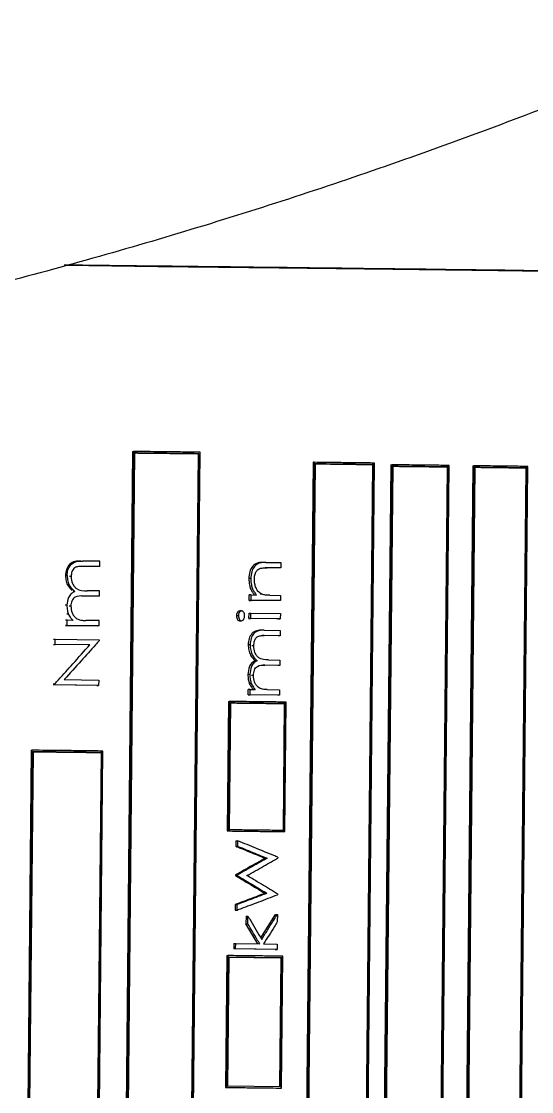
# Model space of a CAD drawing. Header units: millimetres. Extents: x 2344 to 4024, y 1094 to 2282.
# Drawn here: x 2973.13 to 2988.58, y 1257.56 to 1289.99 of the extents above; entities that cross this region are included whole.
import ezdxf

# ---------------------------------------------------------------- set-up
doc = ezdxf.new("R2010")
doc.units = ezdxf.units.MM

msp = doc.modelspace()

# ---------------------------------------------------------------- linework, layer by layer
at = {"color": 7, "linetype": 'Continuous', "lineweight": 25}
for p, q in [((2976.501, 1276.959), (2976.304, 1257.04)), ((2976.528, 1276.958), (2976.331, 1257.04)), ((2976.56, 1276.913), (2976.363, 1257.084)), ((2978.483, 1276.891), (2978.286, 1257.062)), ((2978.315, 1257.062), (2978.511, 1276.89)), ((2978.346, 1257.016), (2978.543, 1276.935)), ((2978.483, 1276.891), (2978.511, 1276.89)), ((2981.965, 1276.629), (2981.768, 1256.71)), ((2981.996, 1276.629), (2981.799, 1256.71)), ((2982.025, 1276.583), (2981.829, 1256.754)), ((2983.767, 1276.562), (2983.571, 1256.733)), ((2983.602, 1256.733), (2983.799, 1276.562)), ((2983.63, 1256.688), (2983.828, 1276.607)), ((2983.799, 1276.562), (2983.767, 1276.562)), ((2984.319, 1276.555), (2984.121, 1256.637)), ((2984.351, 1276.555), (2984.154, 1256.637)), ((2984.379, 1276.51), (2984.182, 1256.681)), ((2986.03, 1276.49), (2985.833, 1256.661)), ((2985.867, 1256.661), (2986.063, 1276.489)), ((2985.893, 1256.615), (2986.091, 1276.534)), ((2986.03, 1276.49), (2986.063, 1276.489)), ((2986.804, 1276.525), (2986.606, 1256.606)), ((2986.837, 1276.525), (2986.64, 1256.606)), ((2986.864, 1276.479), (2986.667, 1256.651)), ((2988.408, 1276.46), (2988.211, 1256.631)), ((2988.246, 1256.631), (2988.443, 1276.46)), ((2988.271, 1256.586), (2988.468, 1276.504)), ((2988.408, 1276.46), (2988.443, 1276.46)), ((2974.984, 1273.474), (2974.932, 1273.475)), ((2974.935, 1273.636), (2974.986, 1273.636)), ((2975.508, 1273.468), (2974.984, 1273.474)), ((2975.51, 1273.63), (2974.986, 1273.636)), ((2975.508, 1273.468), (2975.456, 1273.469)), ((2975.508, 1273.468), (2975.51, 1273.63)), ((2980.526, 1273.595), (2980.467, 1273.595)), ((2980.537, 1273.595), (2980.478, 1273.595)), ((2980.537, 1273.595), (2980.99, 1273.589)), ((2980.99, 1273.589), (2980.989, 1273.428)), ((2974.638, 1273.166), (2974.587, 1273.167)), ((2980.572, 1273.433), (2980.512, 1273.433)), ((2980.929, 1273.428), (2980.56, 1273.433)), ((2980.989, 1273.428), (2980.572, 1273.433)), ((2980.989, 1273.428), (2980.929, 1273.428)), ((2975.008, 1272.574), (2974.956, 1272.574)), ((2975.499, 1272.569), (2975.008, 1272.574)), ((2975.501, 1272.73), (2975.125, 1272.734)), ((2975.499, 1272.569), (2975.447, 1272.569)), ((2975.499, 1272.569), (2975.501, 1272.73)), ((2980.03, 1272.446), (2980.031, 1272.608)), ((2980.09, 1272.608), (2980.031, 1272.608)), ((2980.088, 1272.446), (2980.09, 1272.608)), ((2980.09, 1272.608), (2980.252, 1272.606)), ((2980.422, 1272.629), (2980.362, 1272.629)), ((2980.66, 1272.601), (2980.981, 1272.597)), ((2980.981, 1272.597), (2980.979, 1272.436)), ((2974.51, 1272.295), (2974.459, 1272.295)), ((2974.629, 1272.265), (2974.578, 1272.266)), ((2980.919, 1272.436), (2980.03, 1272.446)), ((2980.979, 1272.436), (2980.088, 1272.446)), ((2980.979, 1272.436), (2980.919, 1272.436)), ((2974.522, 1271.841), (2974.472, 1271.841)), ((2974.521, 1271.68), (2974.522, 1271.841)), ((2974.692, 1271.839), (2974.522, 1271.841)), ((2975.492, 1271.83), (2975.085, 1271.835)), ((2975.49, 1271.669), (2975.492, 1271.83)), ((2979.705, 1271.977), (2979.647, 1271.977)), ((2979.802, 1272.126), (2979.743, 1272.127)), ((2980.024, 1271.893), (2980.026, 1272.054)), ((2980.071, 1271.892), (2980.024, 1271.893)), ((2980.024, 1271.893), (2980.083, 1271.892)), ((2980.026, 1272.054), (2980.085, 1272.054)), ((2980.083, 1271.892), (2980.085, 1272.054)), ((2980.974, 1271.882), (2980.083, 1271.892)), ((2980.085, 1272.054), (2980.975, 1272.043)), ((2980.914, 1271.882), (2980.859, 1271.883)), ((2980.914, 1271.882), (2980.974, 1271.882)), ((2980.975, 1272.043), (2980.974, 1271.882)), ((2974.47, 1271.68), (2975.438, 1271.669)), ((2975.49, 1271.669), (2974.521, 1271.68)), ((2975.49, 1271.669), (2975.438, 1271.669)), ((2979.74, 1271.827), (2979.799, 1271.826)), ((2980.489, 1271.541), (2980.43, 1271.542)), ((2980.489, 1271.541), (2980.97, 1271.536)), ((2980.97, 1271.536), (2980.969, 1271.374)), ((2974.155, 1271.107), (2974.156, 1271.268)), ((2974.156, 1271.268), (2975.486, 1271.253)), ((2975.486, 1271.253), (2975.486, 1271.216)), ((2980.487, 1271.38), (2980.428, 1271.38)), ((2980.909, 1271.375), (2980.483, 1271.38)), ((2980.969, 1271.374), (2980.487, 1271.38)), ((2980.969, 1271.374), (2980.909, 1271.375)), ((2975.203, 1271.095), (2974.155, 1271.107)), ((2980.169, 1271.072), (2980.111, 1271.072)), ((2980.616, 1270.64), (2980.961, 1270.636)), ((2980.961, 1270.636), (2980.96, 1270.474)), ((2980.509, 1270.479), (2980.449, 1270.48)), ((2980.9, 1270.475), (2980.507, 1270.479)), ((2980.96, 1270.474), (2980.509, 1270.479)), ((2980.96, 1270.474), (2980.9, 1270.475)), ((2975.42, 1269.869), (2974.092, 1269.884)), ((2974.143, 1269.918), (2974.143, 1269.884)), ((2975.472, 1269.869), (2974.143, 1269.884)), ((2974.432, 1270.042), (2975.474, 1270.03)), ((2975.474, 1270.03), (2975.472, 1269.869)), ((2980.05, 1270.2), (2979.992, 1270.2)), ((2980.16, 1270.171), (2980.102, 1270.171)), ((2980.002, 1269.585), (2980.003, 1269.747)), ((2980.891, 1269.575), (2980.002, 1269.585)), ((2980.062, 1269.746), (2980.003, 1269.747)), ((2980.06, 1269.585), (2980.062, 1269.746)), ((2980.951, 1269.574), (2980.06, 1269.585)), ((2980.062, 1269.746), (2980.217, 1269.744)), ((2980.579, 1269.74), (2980.952, 1269.736)), ((2980.951, 1269.574), (2980.891, 1269.575)), ((2980.952, 1269.736), (2980.951, 1269.574)), ((2979.4, 1269.382), (2979.361, 1265.456)), ((2979.429, 1269.382), (2979.39, 1265.456)), ((2979.46, 1269.336), (2979.422, 1265.5)), ((2981.094, 1269.317), (2981.056, 1265.481)), ((2981.086, 1265.481), (2981.124, 1269.317)), ((2981.094, 1269.317), (2981.124, 1269.317)), ((2981.115, 1265.435), (2981.154, 1269.361)), ((2973.428, 1267.903), (2973.322, 1257.119)), ((2973.453, 1267.903), (2973.346, 1257.119)), ((2973.486, 1267.857), (2973.38, 1257.163)), ((2973.428, 1267.903), (2973.453, 1267.903)), ((2975.544, 1267.834), (2975.438, 1257.14)), ((2975.464, 1257.14), (2975.57, 1267.834)), ((2975.497, 1257.094), (2975.603, 1267.878)), ((2975.57, 1267.834), (2975.544, 1267.834)), ((2979.361, 1265.456), (2981.085, 1265.436)), ((2981.085, 1265.436), (2981.115, 1265.435)), ((2979.626, 1265.158), (2979.625, 1264.993)), ((2979.626, 1265.158), (2979.685, 1265.158)), ((2979.683, 1264.993), (2979.685, 1265.158)), ((2979.625, 1264.993), (2979.683, 1264.993)), ((2980.513, 1264.629), (2980.572, 1264.628)), ((2980.902, 1264.658), (2980.902, 1264.635)), ((2979.616, 1264.125), (2979.616, 1264.102)), ((2979.674, 1264.101), (2979.616, 1264.102)), ((2979.674, 1264.101), (2979.674, 1264.125)), ((2980.508, 1263.567), (2980.568, 1263.567)), ((2980.891, 1263.546), (2980.891, 1263.523)), ((2979.607, 1263.225), (2979.606, 1263.059)), ((2979.607, 1263.225), (2979.665, 1263.225)), ((2979.664, 1263.058), (2979.665, 1263.225)), ((2979.935, 1262.87), (2979.933, 1262.638)), ((2979.935, 1262.87), (2979.994, 1262.87)), ((2979.991, 1262.637), (2979.994, 1262.87)), ((2980.381, 1262.219), (2980.825, 1262.929)), ((2980.885, 1262.928), (2980.883, 1262.697)), ((2980.291, 1262.035), (2979.933, 1262.638)), ((2979.564, 1262.044), (2979.562, 1261.882)), ((2980.814, 1261.867), (2979.562, 1261.882)), ((2979.62, 1261.882), (2979.622, 1262.043)), ((2980.874, 1261.867), (2979.62, 1261.882)), ((2979.622, 1262.043), (2980.35, 1262.035)), ((2980.467, 1262.033), (2980.876, 1262.028)), ((2980.814, 1261.867), (2980.874, 1261.867)), ((2980.876, 1262.028), (2980.874, 1261.867)), ((2979.355, 1261.679), (2979.315, 1257.683)), ((2979.384, 1261.679), (2979.344, 1257.682)), ((2979.355, 1261.679), (2979.384, 1261.679)), ((2979.414, 1261.634), (2979.376, 1257.727)), ((2981.017, 1261.615), (2979.414, 1261.634)), ((2980.987, 1261.615), (2980.949, 1257.708)), ((2980.979, 1257.708), (2981.017, 1261.615)), ((2980.987, 1261.615), (2981.017, 1261.615)), ((2981.008, 1257.663), (2981.048, 1261.659)), ((2979.315, 1257.683), (2980.978, 1257.663)), ((2979.376, 1257.727), (2980.979, 1257.708)), ((2980.978, 1257.663), (2981.008, 1257.663))]:
    msp.add_line(p, q, dxfattribs=at)
at = {"color": 7, "linetype": 'Continuous', "lineweight": 25, "flags": 128}
for points in [[(2974.479, 1282.602), (2977.265, 1282.569), (2980.935, 1282.526), (2984.377, 1282.484), (2987.576, 1282.445), (2990.518, 1282.407), (2993.188, 1282.372), (2995.574, 1282.339), (2997.665, 1282.309), (2999.451, 1282.282), (3000.923, 1282.257), (3002.076, 1282.236), (3002.903, 1282.217), (3003.401, 1282.202), (3003.567, 1282.19)], [(2974.491, 1282.603), (2977.708, 1282.566), (2981.413, 1282.522), (2984.889, 1282.48), (2988.12, 1282.44), (2991.09, 1282.402), (2993.787, 1282.367), (2996.196, 1282.334), (2998.307, 1282.303), (3000.111, 1282.276), (3001.598, 1282.251), (3002.762, 1282.229), (3003.597, 1282.21), (3004.1, 1282.195), (3004.268, 1282.183)], [(2976.501, 1276.959), (2976.516, 1276.958), (2976.528, 1276.958)], [(2981.996, 1276.629), (2981.979, 1276.629), (2981.965, 1276.629)], [(2984.319, 1276.555), (2984.337, 1276.555), (2984.351, 1276.555)], [(2986.804, 1276.525), (2986.823, 1276.525), (2986.837, 1276.525)], [(2974.519, 1273.196), (2974.503, 1273.196), (2974.485, 1273.196), (2974.468, 1273.196)], [(2980.079, 1273.108), (2980.061, 1273.108), (2980.041, 1273.108), (2980.021, 1273.109)], [(2974.749, 1272.711), (2974.733, 1272.711), (2974.717, 1272.711), (2974.698, 1272.711)], [(2980.03, 1272.446), (2980.063, 1272.446), (2980.088, 1272.446)], [(2974.521, 1271.68), (2974.492, 1271.68), (2974.47, 1271.68)], [(2974.106, 1271.269), (2974.134, 1271.269), (2974.156, 1271.268)], [(2974.105, 1271.107), (2974.133, 1271.107), (2974.155, 1271.107)], [(2975.152, 1271.095), (2975.18, 1271.095), (2975.203, 1271.095)], [(2980.059, 1271.101), (2980.041, 1271.101), (2980.021, 1271.101), (2980.001, 1271.101)], [(2980.271, 1270.616), (2980.253, 1270.616), (2980.235, 1270.616), (2980.212, 1270.616)], [(2974.143, 1269.884), (2974.114, 1269.884), (2974.092, 1269.884)], [(2974.093, 1269.918), (2974.121, 1269.918), (2974.143, 1269.918)], [(2975.42, 1269.869), (2975.449, 1269.869), (2975.472, 1269.869)], [(2980.002, 1269.585), (2980.034, 1269.585), (2980.06, 1269.585)], [(2979.4, 1269.382), (2979.416, 1269.382), (2979.429, 1269.382)], [(2979.361, 1265.456), (2979.377, 1265.456), (2979.39, 1265.456)], [(2979.616, 1264.125), (2979.649, 1264.125), (2979.674, 1264.125)], [(2979.606, 1263.059), (2979.638, 1263.058), (2979.664, 1263.058)], [(2980.825, 1262.929), (2980.858, 1262.929), (2980.885, 1262.928)], [(2979.933, 1262.638), (2979.965, 1262.638), (2979.991, 1262.637)], [(2979.62, 1261.882), (2979.588, 1261.882), (2979.562, 1261.882)], [(2979.564, 1262.044), (2979.596, 1262.043), (2979.622, 1262.043)], [(2979.315, 1257.683), (2979.331, 1257.683), (2979.344, 1257.682)]]:
    msp.add_lwpolyline(points, dxfattribs=at)
at = {"color": 7, "linetype": 'Continuous', "lineweight": 25}
for points, knots in [([(2782.105, 1453.029), (2781.937, 1451.848), (2781.46, 1448.487), (2780.892, 1442.919), (2780.491, 1436.328), (2780.378, 1429.725), (2780.548, 1423.123), (2781.002, 1416.535), (2781.74, 1409.973), (2782.76, 1403.448), (2784.059, 1396.973), (2785.636, 1390.56), (2787.488, 1384.221), (2789.611, 1377.968), (2792.001, 1371.812), (2794.654, 1365.764), (2797.565, 1359.837), (2800.728, 1354.04), (2804.138, 1348.384), (2807.789, 1342.881), (2811.672, 1337.54), (2815.783, 1332.371), (2820.112, 1327.384), (2824.651, 1322.588), (2829.393, 1317.992), (2834.328, 1313.604), (2839.448, 1309.432), (2844.743, 1305.485), (2850.202, 1301.77), (2855.817, 1298.293), (2861.576, 1295.061), (2867.468, 1292.08), (2873.484, 1289.355), (2879.611, 1286.892), (2885.839, 1284.695), (2892.156, 1282.768), (2898.549, 1281.115), (2905.008, 1279.739), (2911.52, 1278.641), (2918.073, 1277.826), (2924.656, 1277.293), (2931.255, 1277.044), (2937.859, 1277.08), (2944.455, 1277.399), (2951.031, 1278.003), (2957.575, 1278.889), (2964.075, 1280.055), (2970.519, 1281.501), (2976.895, 1283.223), (2983.19, 1285.217), (2989.394, 1287.481), (2995.494, 1290.01), (3001.48, 1292.799), (3007.341, 1295.843), (3013.065, 1299.137), (3018.642, 1302.674), (3024.061, 1306.447), (3029.313, 1310.451), (3034.387, 1314.677), (3039.275, 1319.118), (3043.968, 1323.765), (3048.456, 1328.609), (3052.731, 1333.642), (3056.785, 1338.855), (3060.612, 1344.238), (3064.203, 1349.78), (3067.552, 1355.471), (3070.653, 1361.302), (3073.5, 1367.26), (3076.088, 1373.336), (3078.412, 1379.518), (3080.467, 1385.793), (3082.251, 1392.152), (3083.759, 1398.581), (3084.989, 1405.07), (3085.939, 1411.605), (3086.606, 1418.175), (3086.99, 1424.768), (3087.089, 1431.371), (3086.905, 1437.972), (3086.436, 1444.559), (3085.684, 1451.12), (3084.65, 1457.643), (3083.337, 1464.114), (3081.746, 1470.524), (3079.88, 1476.859), (3077.744, 1483.108), (3075.34, 1489.259), (3072.674, 1495.3), (3069.751, 1501.222), (3066.575, 1507.012), (3063.153, 1512.66), (3059.49, 1518.155), (3055.595, 1523.488), (3051.474, 1528.648), (3047.134, 1533.626), (3042.584, 1538.412), (3037.832, 1542.998), (3032.887, 1547.375), (3027.758, 1551.535), (3022.455, 1555.471), (3016.988, 1559.175), (3011.366, 1562.639), (3005.6, 1565.859), (2999.701, 1568.827), (2993.679, 1571.539), (2987.547, 1573.989), (2981.314, 1576.172), (2974.994, 1578.086), (2968.596, 1579.725), (2962.135, 1581.087), (2955.62, 1582.17), (2949.065, 1582.972), (2942.482, 1583.49), (2935.882, 1583.725), (2929.278, 1583.675), (2922.683, 1583.341), (2916.108, 1582.724), (2909.565, 1581.823), (2903.068, 1580.643), (2896.627, 1579.183), (2890.256, 1577.448), (2883.965, 1575.439), (2877.766, 1573.162), (2871.671, 1570.62), (2865.691, 1567.818), (2859.837, 1564.761), (2854.12, 1561.455), (2848.551, 1557.906), (2843.14, 1554.121), (2837.896, 1550.106), (2832.831, 1545.869), (2827.953, 1541.418), (2823.27, 1536.761), (2818.793, 1531.906), (2814.529, 1526.864), (2810.486, 1521.642), (2806.671, 1516.252), (2803.092, 1510.702), (2799.755, 1505.003), (2796.667, 1499.166), (2793.832, 1493.201), (2791.258, 1487.12), (2788.947, 1480.933), (2786.905, 1474.653), (2785.135, 1468.291), (2783.643, 1461.858), (2782.68, 1456.758), (2782.225, 1453.806), (2782.105, 1453.029)], [0, 0, 0, 0, 0.0037171, 0.0105707, 0.0174248, 0.0242788, 0.0311328, 0.0379868, 0.0448409, 0.0516949, 0.0585489, 0.065403, 0.072257, 0.079111, 0.085965, 0.0928191, 0.0996731, 0.1065271, 0.1133812, 0.1202352, 0.1270892, 0.1339432, 0.1407973, 0.1476513, 0.1545053, 0.1613594, 0.1682134, 0.1750674, 0.1819215, 0.1887755, 0.1956295, 0.2024835, 0.2093376, 0.2161916, 0.2230456, 0.2298997, 0.2367537, 0.2436077, 0.2504618, 0.2573158, 0.2641698, 0.2710238, 0.2778779, 0.2847319, 0.2915859, 0.29844, 0.305294, 0.312148, 0.3190021, 0.3258561, 0.3327101, 0.3395641, 0.3464182, 0.3532722, 0.3601262, 0.3669803, 0.3738343, 0.3806883, 0.3875424, 0.3943964, 0.4012504, 0.4081044, 0.4149585, 0.4218125, 0.4286665, 0.4355206, 0.4423746, 0.4492286, 0.4560827, 0.4629367, 0.4697907, 0.4766447, 0.4834988, 0.4903528, 0.4972068, 0.5040609, 0.5109149, 0.5177689, 0.5246229, 0.531477, 0.538331, 0.545185, 0.5520391, 0.5588931, 0.5657471, 0.5726011, 0.5794552, 0.5863092, 0.5931632, 0.6000173, 0.6068713, 0.6137253, 0.6205793, 0.6274334, 0.6342874, 0.6411414, 0.6479955, 0.6548495, 0.6617035, 0.6685576, 0.6754116, 0.6822656, 0.6891196, 0.6959737, 0.7028277, 0.7096817, 0.7165358, 0.7233898, 0.7302438, 0.7370979, 0.7439519, 0.7508059, 0.7576599, 0.764514, 0.771368, 0.778222, 0.7850761, 0.7919301, 0.7987841, 0.8056382, 0.8124922, 0.8193462, 0.8262002, 0.8330543, 0.8399083, 0.8467623, 0.8536164, 0.8604704, 0.8673244, 0.8741785, 0.8810325, 0.8878865, 0.8947405, 0.9015946, 0.9084486, 0.9153026, 0.9221567, 0.9290107, 0.9358647, 0.9427188, 0.9495728, 0.9564268, 0.9632808, 0.9701349, 0.9769889, 0.9838429, 0.990697, 0.997551, 1, 1, 1, 1]), ([(3001.853, 1282.242), (3001.778, 1282.244), (3001.403, 1282.253), (3000.476, 1282.27), (2998.761, 1282.299), (2996.39, 1282.335), (2993.184, 1282.379), (2989.027, 1282.433), (2984.217, 1282.493), (2979.347, 1282.551), (2975.893, 1282.59), (2974.431, 1282.607)], [0, 0, 0, 0, 0.026547, 0.132838, 0.239121, 0.3454, 0.483572, 0.622185, 0.760357, 0.89852, 1, 1, 1, 1]), ([(2978.543, 1276.935), (2978.344, 1276.937), (2977.946, 1276.942), (2977.275, 1276.95), (2976.8, 1276.955), (2976.528, 1276.958)], [0, 0, 0, 0, 0.3000921, 0.6001842, 1, 1, 1, 1]), ([(2976.533, 1276.913), (2976.901, 1276.909), (2977.558, 1276.901), (2978.2, 1276.894), (2978.483, 1276.891)], [0, 0, 0, 0, 0.559999, 1, 1, 1, 1]), ([(2978.511, 1276.89), (2978.312, 1276.893), (2977.914, 1276.897), (2977.264, 1276.905), (2976.81, 1276.91), (2976.56, 1276.913)], [0, 0, 0, 0, 0.309932, 0.619864, 1, 1, 1, 1]), ([(2981.995, 1276.583), (2982.33, 1276.579), (2982.928, 1276.572), (2983.511, 1276.565), (2983.767, 1276.562)], [0, 0, 0, 0, 0.559999, 1, 1, 1, 1]), ([(2983.828, 1276.607), (2983.648, 1276.609), (2983.287, 1276.613), (2982.677, 1276.62), (2982.244, 1276.626), (2981.996, 1276.629)], [0, 0, 0, 0, 0.3000922, 0.6001843, 1, 1, 1, 1]), ([(2983.799, 1276.562), (2983.618, 1276.564), (2983.257, 1276.568), (2982.667, 1276.576), (2982.253, 1276.58), (2982.025, 1276.583)], [0, 0, 0, 0, 0.309932, 0.619864, 1, 1, 1, 1]), ([(2984.347, 1276.51), (2984.665, 1276.506), (2985.235, 1276.499), (2985.787, 1276.493), (2986.03, 1276.49)], [0, 0, 0, 0, 0.559999, 1, 1, 1, 1]), ([(2986.091, 1276.534), (2985.92, 1276.536), (2985.578, 1276.54), (2984.999, 1276.547), (2984.587, 1276.552), (2984.351, 1276.555)], [0, 0, 0, 0, 0.300092, 0.600184, 1, 1, 1, 1]), ([(2986.063, 1276.489), (2985.892, 1276.491), (2985.55, 1276.496), (2984.989, 1276.502), (2984.596, 1276.507), (2984.379, 1276.51)], [0, 0, 0, 0, 0.309932, 0.619864, 1, 1, 1, 1]), ([(2986.829, 1276.48), (2987.129, 1276.476), (2987.664, 1276.469), (2988.18, 1276.463), (2988.408, 1276.46)], [0, 0, 0, 0, 0.559999, 1, 1, 1, 1]), ([(2988.468, 1276.504), (2988.308, 1276.506), (2987.989, 1276.51), (2987.446, 1276.517), (2987.059, 1276.522), (2986.837, 1276.525)], [0, 0, 0, 0, 0.300092, 0.600184, 1, 1, 1, 1]), ([(2988.443, 1276.46), (2988.283, 1276.462), (2987.962, 1276.466), (2987.437, 1276.472), (2987.067, 1276.477), (2986.864, 1276.479)], [0, 0, 0, 0, 0.309932, 0.619864, 1, 1, 1, 1]), ([(2974.935, 1273.636), (2974.874, 1273.636), (2974.753, 1273.635), (2974.586, 1273.556), (2974.485, 1273.385), (2974.474, 1273.26), (2974.468, 1273.196)], [0, 0, 0, 0, 0.269707, 0.541355, 0.76654, 1, 1, 1, 1]), ([(2974.519, 1273.196), (2974.523, 1273.25), (2974.531, 1273.357), (2974.598, 1273.498), (2974.747, 1273.633), (2974.888, 1273.635), (2974.986, 1273.636)], [0, 0, 0, 0, 0.198543, 0.391995, 0.577637, 1, 1, 1, 1]), ([(2974.984, 1273.474), (2974.945, 1273.474), (2974.866, 1273.474), (2974.762, 1273.453), (2974.697, 1273.386), (2974.649, 1273.298), (2974.643, 1273.218), (2974.638, 1273.166)], [0, 0, 0, 0, 0.240522, 0.481059, 0.610602, 0.74447, 1, 1, 1, 1]), ([(2980.478, 1273.595), (2980.418, 1273.595), (2980.298, 1273.595), (2980.133, 1273.501), (2980.037, 1273.313), (2980.026, 1273.178), (2980.021, 1273.109)], [0, 0, 0, 0, 0.26938, 0.540802, 0.766604, 1, 1, 1, 1]), ([(2980.537, 1273.595), (2980.477, 1273.595), (2980.357, 1273.594), (2980.192, 1273.5), (2980.096, 1273.313), (2980.085, 1273.177), (2980.079, 1273.108)], [0, 0, 0, 0, 0.269541, 0.541055, 0.766777, 1, 1, 1, 1]), ([(2974.468, 1273.196), (2974.471, 1273.14), (2974.479, 1273.028), (2974.545, 1272.86), (2974.627, 1272.783), (2974.672, 1272.74)], [0, 0, 0, 0, 0.311943, 0.617686, 1, 1, 1, 1]), ([(2974.519, 1273.196), (2974.522, 1273.139), (2974.53, 1273.028), (2974.603, 1272.847), (2974.694, 1272.762), (2974.749, 1272.711)], [0, 0, 0, 0, 0.289106, 0.572536, 1, 1, 1, 1]), ([(2974.638, 1273.166), (2974.646, 1273.095), (2974.657, 1272.985), (2974.729, 1272.867), (2974.864, 1272.736), (2975.01, 1272.735), (2975.125, 1272.734)], [0, 0, 0, 0, 0.255444, 0.389099, 0.518988, 1, 1, 1, 1]), ([(2980.189, 1273.079), (2980.191, 1273.122), (2980.196, 1273.208), (2980.237, 1273.318), (2980.3, 1273.387), (2980.346, 1273.407), (2980.369, 1273.416)], [0, 0, 0, 0, 0.291534, 0.575705, 0.790687, 1, 1, 1, 1]), ([(2980.369, 1273.416), (2980.406, 1273.423), (2980.474, 1273.435), (2980.542, 1273.433), (2980.572, 1273.433)], [0, 0, 0, 0, 0.559974, 1, 1, 1, 1]), ([(2980.021, 1273.109), (2980.024, 1273.042), (2980.029, 1272.933), (2980.072, 1272.793), (2980.125, 1272.69), (2980.17, 1272.634), (2980.193, 1272.606)], [0, 0, 0, 0, 0.347313, 0.569192, 0.786674, 1, 1, 1, 1]), ([(2980.079, 1273.108), (2980.082, 1273.042), (2980.087, 1272.933), (2980.131, 1272.793), (2980.184, 1272.689), (2980.229, 1272.633), (2980.252, 1272.606)], [0, 0, 0, 0, 0.347217, 0.569074, 0.786588, 1, 1, 1, 1]), ([(2980.422, 1272.629), (2980.385, 1272.65), (2980.311, 1272.693), (2980.239, 1272.814), (2980.195, 1272.945), (2980.191, 1273.034), (2980.189, 1273.079)], [0, 0, 0, 0, 0.267763, 0.545765, 0.771, 1, 1, 1, 1]), ([(2974.749, 1272.711), (2974.712, 1272.692), (2974.637, 1272.654), (2974.535, 1272.51), (2974.519, 1272.377), (2974.51, 1272.295)], [0, 0, 0, 0, 0.269147, 0.547084, 1, 1, 1, 1]), ([(2975.008, 1272.574), (2974.92, 1272.58), (2974.808, 1272.587), (2974.698, 1272.496), (2974.643, 1272.405), (2974.635, 1272.321), (2974.629, 1272.265)], [0, 0, 0, 0, 0.481494, 0.610478, 0.744143, 1, 1, 1, 1]), ([(2980.66, 1272.601), (2980.615, 1272.601), (2980.535, 1272.602), (2980.456, 1272.62), (2980.422, 1272.629)], [0, 0, 0, 0, 0.559792, 1, 1, 1, 1]), ([(2974.51, 1272.295), (2974.512, 1272.242), (2974.515, 1272.148), (2974.544, 1272.061), (2974.556, 1272.023)], [0, 0, 0, 0, 0.5625979, 1, 1, 1, 1]), ([(2974.629, 1272.265), (2974.636, 1272.197), (2974.647, 1272.093), (2974.713, 1271.978), (2974.796, 1271.888), (2974.929, 1271.84), (2975.033, 1271.837), (2975.085, 1271.835)], [0, 0, 0, 0, 0.25444, 0.387871, 0.517786, 0.759407, 1, 1, 1, 1]), ([(2974.556, 1272.023), (2974.552, 1272.023), (2974.542, 1272.023), (2974.525, 1272.023), (2974.513, 1272.024), (2974.506, 1272.024)], [0, 0, 0, 0, 0.283903, 0.567805, 1, 1, 1, 1]), ([(2974.556, 1272.023), (2974.578, 1271.984), (2974.616, 1271.915), (2974.669, 1271.862), (2974.692, 1271.839)], [0, 0, 0, 0, 0.564548, 1, 1, 1, 1]), ([(2979.743, 1272.127), (2979.729, 1272.124), (2979.698, 1272.118), (2979.668, 1272.075), (2979.649, 1272.027), (2979.647, 1271.994), (2979.647, 1271.977)], [0, 0, 0, 0, 0.2651149, 0.5422114, 0.7688383, 1, 1, 1, 1]), ([(2979.647, 1271.977), (2979.648, 1271.956), (2979.65, 1271.914), (2979.674, 1271.865), (2979.706, 1271.833), (2979.729, 1271.829), (2979.74, 1271.827)], [0, 0, 0, 0, 0.292637, 0.576907, 0.79163, 1, 1, 1, 1]), ([(2979.802, 1272.126), (2979.787, 1272.123), (2979.757, 1272.117), (2979.726, 1272.074), (2979.708, 1272.027), (2979.706, 1271.993), (2979.705, 1271.977)], [0, 0, 0, 0, 0.265299, 0.542424, 0.768972, 1, 1, 1, 1]), ([(2979.705, 1271.977), (2979.706, 1271.956), (2979.709, 1271.914), (2979.733, 1271.865), (2979.764, 1271.832), (2979.787, 1271.828), (2979.799, 1271.826)], [0, 0, 0, 0, 0.292474, 0.576686, 0.791478, 1, 1, 1, 1]), ([(2979.799, 1271.826), (2979.813, 1271.829), (2979.843, 1271.836), (2979.873, 1271.878), (2979.891, 1271.925), (2979.893, 1271.958), (2979.894, 1271.975)], [0, 0, 0, 0, 0.265244, 0.542469, 0.769087, 1, 1, 1, 1]), ([(2979.894, 1271.975), (2979.893, 1271.996), (2979.891, 1272.037), (2979.867, 1272.087), (2979.836, 1272.12), (2979.813, 1272.124), (2979.802, 1272.126)], [0, 0, 0, 0, 0.292451, 0.576732, 0.791641, 1, 1, 1, 1]), ([(2980.43, 1271.542), (2980.375, 1271.541), (2980.264, 1271.54), (2980.11, 1271.461), (2980.017, 1271.291), (2980.006, 1271.165), (2980.001, 1271.101)], [0, 0, 0, 0, 0.269707, 0.541355, 0.76654, 1, 1, 1, 1]), ([(2980.489, 1271.541), (2980.434, 1271.541), (2980.323, 1271.54), (2980.169, 1271.46), (2980.075, 1271.29), (2980.065, 1271.165), (2980.059, 1271.101)], [0, 0, 0, 0, 0.269863, 0.541607, 0.766717, 1, 1, 1, 1]), ([(2975.486, 1271.216), (2975.45, 1271.176), (2975.269, 1270.973), (2974.918, 1270.582), (2974.602, 1270.231), (2974.432, 1270.042)], [0, 0, 0, 0, 0.103531, 0.517658, 1, 1, 1, 1]), ([(2980.169, 1271.072), (2980.173, 1271.124), (2980.18, 1271.203), (2980.224, 1271.292), (2980.284, 1271.359), (2980.379, 1271.379), (2980.451, 1271.379), (2980.487, 1271.38)], [0, 0, 0, 0, 0.255745, 0.389494, 0.518926, 0.75947, 1, 1, 1, 1]), ([(2974.143, 1269.918), (2974.18, 1269.958), (2974.363, 1270.161), (2974.718, 1270.553), (2975.033, 1270.905), (2975.203, 1271.095)], [0, 0, 0, 0, 0.103288, 0.516439, 1, 1, 1, 1]), ([(2980.001, 1271.101), (2980.004, 1271.045), (2980.011, 1270.933), (2980.078, 1270.753), (2980.162, 1270.668), (2980.212, 1270.616)], [0, 0, 0, 0, 0.289217, 0.572685, 1, 1, 1, 1]), ([(2980.059, 1271.101), (2980.063, 1271.045), (2980.069, 1270.933), (2980.136, 1270.752), (2980.22, 1270.667), (2980.271, 1270.616)], [0, 0, 0, 0, 0.289106, 0.572536, 1, 1, 1, 1]), ([(2980.616, 1270.64), (2980.511, 1270.641), (2980.377, 1270.642), (2980.252, 1270.772), (2980.187, 1270.89), (2980.176, 1271), (2980.169, 1271.072)], [0, 0, 0, 0, 0.481025, 0.61083, 0.744396, 1, 1, 1, 1]), ([(2980.212, 1270.616), (2980.178, 1270.598), (2980.109, 1270.559), (2980.015, 1270.416), (2980.001, 1270.283), (2979.992, 1270.2)], [0, 0, 0, 0, 0.268986, 0.546898, 1, 1, 1, 1]), ([(2980.271, 1270.616), (2980.237, 1270.597), (2980.167, 1270.559), (2980.074, 1270.416), (2980.059, 1270.282), (2980.05, 1270.2)], [0, 0, 0, 0, 0.269147, 0.547084, 1, 1, 1, 1]), ([(2980.16, 1270.171), (2980.165, 1270.226), (2980.173, 1270.31), (2980.224, 1270.401), (2980.325, 1270.492), (2980.428, 1270.485), (2980.509, 1270.479)], [0, 0, 0, 0, 0.256065, 0.389614, 0.51849, 1, 1, 1, 1]), ([(2979.992, 1270.2), (2979.994, 1270.147), (2979.997, 1270.054), (2980.023, 1269.967), (2980.035, 1269.929)], [0, 0, 0, 0, 0.562632, 1, 1, 1, 1]), ([(2980.093, 1269.928), (2980.088, 1269.928), (2980.077, 1269.928), (2980.057, 1269.929), (2980.043, 1269.929), (2980.035, 1269.929)], [0, 0, 0, 0, 0.280575, 0.56115, 1, 1, 1, 1]), ([(2980.035, 1269.929), (2980.054, 1269.89), (2980.089, 1269.821), (2980.138, 1269.768), (2980.159, 1269.745)], [0, 0, 0, 0, 0.564613, 1, 1, 1, 1]), ([(2980.05, 1270.2), (2980.052, 1270.147), (2980.056, 1270.053), (2980.082, 1269.966), (2980.093, 1269.928)], [0, 0, 0, 0, 0.562598, 1, 1, 1, 1]), ([(2980.093, 1269.928), (2980.113, 1269.889), (2980.148, 1269.82), (2980.196, 1269.767), (2980.217, 1269.744)], [0, 0, 0, 0, 0.564548, 1, 1, 1, 1]), ([(2980.579, 1269.74), (2980.531, 1269.742), (2980.435, 1269.746), (2980.314, 1269.793), (2980.237, 1269.883), (2980.177, 1269.998), (2980.167, 1270.102), (2980.16, 1270.171)], [0, 0, 0, 0, 0.240599, 0.482226, 0.612056, 0.745397, 1, 1, 1, 1]), ([(2981.154, 1269.361), (2980.984, 1269.363), (2980.643, 1269.368), (2980.069, 1269.374), (2979.662, 1269.379), (2979.429, 1269.382)], [0, 0, 0, 0, 0.300074, 0.600147, 1, 1, 1, 1]), ([(2979.431, 1269.337), (2979.744, 1269.333), (2980.304, 1269.326), (2980.853, 1269.32), (2981.094, 1269.317)], [0, 0, 0, 0, 0.559998, 1, 1, 1, 1]), ([(2981.124, 1269.317), (2980.953, 1269.319), (2980.594, 1269.323), (2980.04, 1269.33), (2979.653, 1269.334), (2979.46, 1269.336)], [0, 0, 0, 0, 0.311087, 0.65552, 1, 1, 1, 1]), ([(2975.603, 1267.878), (2975.391, 1267.881), (2974.965, 1267.886), (2974.249, 1267.894), (2973.742, 1267.899), (2973.453, 1267.903)], [0, 0, 0, 0, 0.300096, 0.600193, 1, 1, 1, 1]), ([(2973.461, 1267.858), (2973.854, 1267.853), (2974.554, 1267.845), (2975.242, 1267.837), (2975.544, 1267.834)], [0, 0, 0, 0, 0.559999, 1, 1, 1, 1]), ([(2975.57, 1267.834), (2975.357, 1267.836), (2974.932, 1267.841), (2974.238, 1267.849), (2973.753, 1267.854), (2973.486, 1267.857)], [0, 0, 0, 0, 0.3096917, 0.6193834, 1, 1, 1, 1]), ([(2979.39, 1265.456), (2979.565, 1265.454), (2979.914, 1265.449), (2980.49, 1265.443), (2980.888, 1265.438), (2981.115, 1265.435)], [0, 0, 0, 0, 0.300073, 0.600147, 1, 1, 1, 1]), ([(2979.422, 1265.5), (2979.596, 1265.498), (2979.964, 1265.494), (2980.519, 1265.487), (2980.897, 1265.483), (2981.086, 1265.481)], [0, 0, 0, 0, 0.311087, 0.65552, 1, 1, 1, 1]), ([(2980.902, 1264.658), (2980.859, 1264.676), (2980.645, 1264.765), (2980.241, 1264.931), (2979.876, 1265.08), (2979.685, 1265.158)], [0, 0, 0, 0, 0.1065241, 0.5326258, 1, 1, 1, 1]), ([(2979.625, 1264.993), (2979.67, 1264.975), (2979.806, 1264.92), (2980.022, 1264.831), (2980.273, 1264.728), (2980.433, 1264.662), (2980.513, 1264.629)], [0, 0, 0, 0, 0.151823, 0.45547, 0.727732, 1, 1, 1, 1]), ([(2979.683, 1264.993), (2979.727, 1264.975), (2979.858, 1264.922), (2980.071, 1264.834), (2980.324, 1264.731), (2980.49, 1264.662), (2980.572, 1264.628)], [0, 0, 0, 0, 0.14623, 0.438692, 0.719343, 1, 1, 1, 1]), ([(2980.513, 1264.629), (2980.47, 1264.604), (2980.34, 1264.531), (2980.126, 1264.411), (2979.871, 1264.267), (2979.701, 1264.172), (2979.616, 1264.125)], [0, 0, 0, 0, 0.14531, 0.435931, 0.717962, 1, 1, 1, 1]), ([(2980.572, 1264.628), (2980.531, 1264.605), (2980.406, 1264.534), (2980.194, 1264.415), (2979.936, 1264.271), (2979.762, 1264.173), (2979.674, 1264.125)], [0, 0, 0, 0, 0.1399506, 0.4198522, 0.7099227, 1, 1, 1, 1]), ([(2979.964, 1264.105), (2980.006, 1264.128), (2980.132, 1264.199), (2980.341, 1264.317), (2980.612, 1264.47), (2980.798, 1264.576), (2980.902, 1264.635)], [0, 0, 0, 0, 0.133213, 0.399641, 0.666069, 1, 1, 1, 1]), ([(2979.616, 1264.102), (2979.659, 1264.076), (2979.789, 1263.999), (2980.002, 1263.871), (2980.257, 1263.719), (2980.425, 1263.618), (2980.508, 1263.567)], [0, 0, 0, 0, 0.1441049, 0.4323151, 0.7161543, 1, 1, 1, 1]), ([(2979.674, 1264.101), (2979.716, 1264.077), (2979.841, 1264.002), (2980.052, 1263.876), (2980.309, 1263.723), (2980.481, 1263.619), (2980.568, 1263.567)], [0, 0, 0, 0, 0.1387293, 0.4161883, 0.7080907, 1, 1, 1, 1]), ([(2980.891, 1263.546), (2980.85, 1263.57), (2980.728, 1263.645), (2980.523, 1263.769), (2980.255, 1263.93), (2980.068, 1264.042), (2979.964, 1264.105)], [0, 0, 0, 0, 0.132957, 0.398873, 0.664788, 1, 1, 1, 1]), ([(2980.508, 1263.567), (2980.463, 1263.55), (2980.328, 1263.498), (2980.111, 1263.416), (2979.855, 1263.319), (2979.69, 1263.257), (2979.607, 1263.225)], [0, 0, 0, 0, 0.150999, 0.452998, 0.726496, 1, 1, 1, 1]), ([(2979.664, 1263.058), (2979.708, 1263.075), (2979.928, 1263.157), (2980.339, 1263.312), (2980.701, 1263.45), (2980.891, 1263.523)], [0, 0, 0, 0, 0.1066403, 0.5332068, 1, 1, 1, 1]), ([(2980.568, 1263.567), (2980.524, 1263.55), (2980.394, 1263.501), (2980.179, 1263.419), (2979.921, 1263.321), (2979.751, 1263.257), (2979.665, 1263.225)], [0, 0, 0, 0, 0.145373, 0.43612, 0.718057, 1, 1, 1, 1]), ([(2979.994, 1262.87), (2980.022, 1262.823), (2980.105, 1262.683), (2980.244, 1262.449), (2980.355, 1262.263), (2980.41, 1262.17)], [0, 0, 0, 0, 0.201727, 0.600863, 1, 1, 1, 1]), ([(2980.41, 1262.17), (2980.439, 1262.216), (2980.526, 1262.355), (2980.685, 1262.608), (2980.814, 1262.814), (2980.885, 1262.928)], [0, 0, 0, 0, 0.182688, 0.548063, 1, 1, 1, 1]), ([(2980.35, 1262.035), (2980.322, 1262.082), (2980.249, 1262.206), (2980.129, 1262.407), (2980.037, 1262.56), (2979.991, 1262.637)], [0, 0, 0, 0, 0.234136, 0.617067, 1, 1, 1, 1]), ([(2980.883, 1262.697), (2980.854, 1262.65), (2980.77, 1262.517), (2980.632, 1262.296), (2980.522, 1262.121), (2980.467, 1262.033)], [0, 0, 0, 0, 0.208753, 0.604376, 1, 1, 1, 1]), ([(2981.048, 1261.659), (2980.883, 1261.661), (2980.555, 1261.665), (2980.001, 1261.672), (2979.608, 1261.676), (2979.384, 1261.679)], [0, 0, 0, 0, 0.300068, 0.600137, 1, 1, 1, 1]), ([(2979.385, 1261.634), (2979.687, 1261.63), (2980.227, 1261.624), (2980.755, 1261.618), (2980.987, 1261.615)], [0, 0, 0, 0, 0.559998, 1, 1, 1, 1]), ([(2979.344, 1257.682), (2979.513, 1257.68), (2979.85, 1257.677), (2980.405, 1257.67), (2980.789, 1257.665), (2981.008, 1257.663)], [0, 0, 0, 0, 0.300068, 0.600137, 1, 1, 1, 1])]:
    msp.add_open_spline(points, degree=3, knots=knots, dxfattribs=at)

doc.saveas('drawing.dxf')
